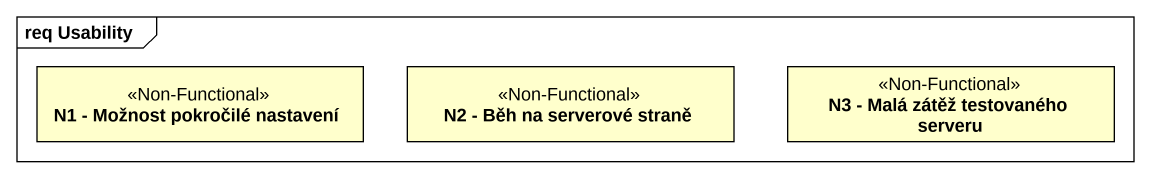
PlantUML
@startuml
mainframe req Usability
hide circle
hide empty members
class "N1 - Možnost pokročilé nastavení" as N1_Možnost_pokročilé <<Non-Functional>>
class "N2 - Běh na serverové straně" as N2_Běh_na_serverové_straně <<Non-Functional>>
class "N3 - Malá zátěž testovaného serveru" as N3_Malá_zátěž_testovaného <<Non-Functional>>
@enduml
